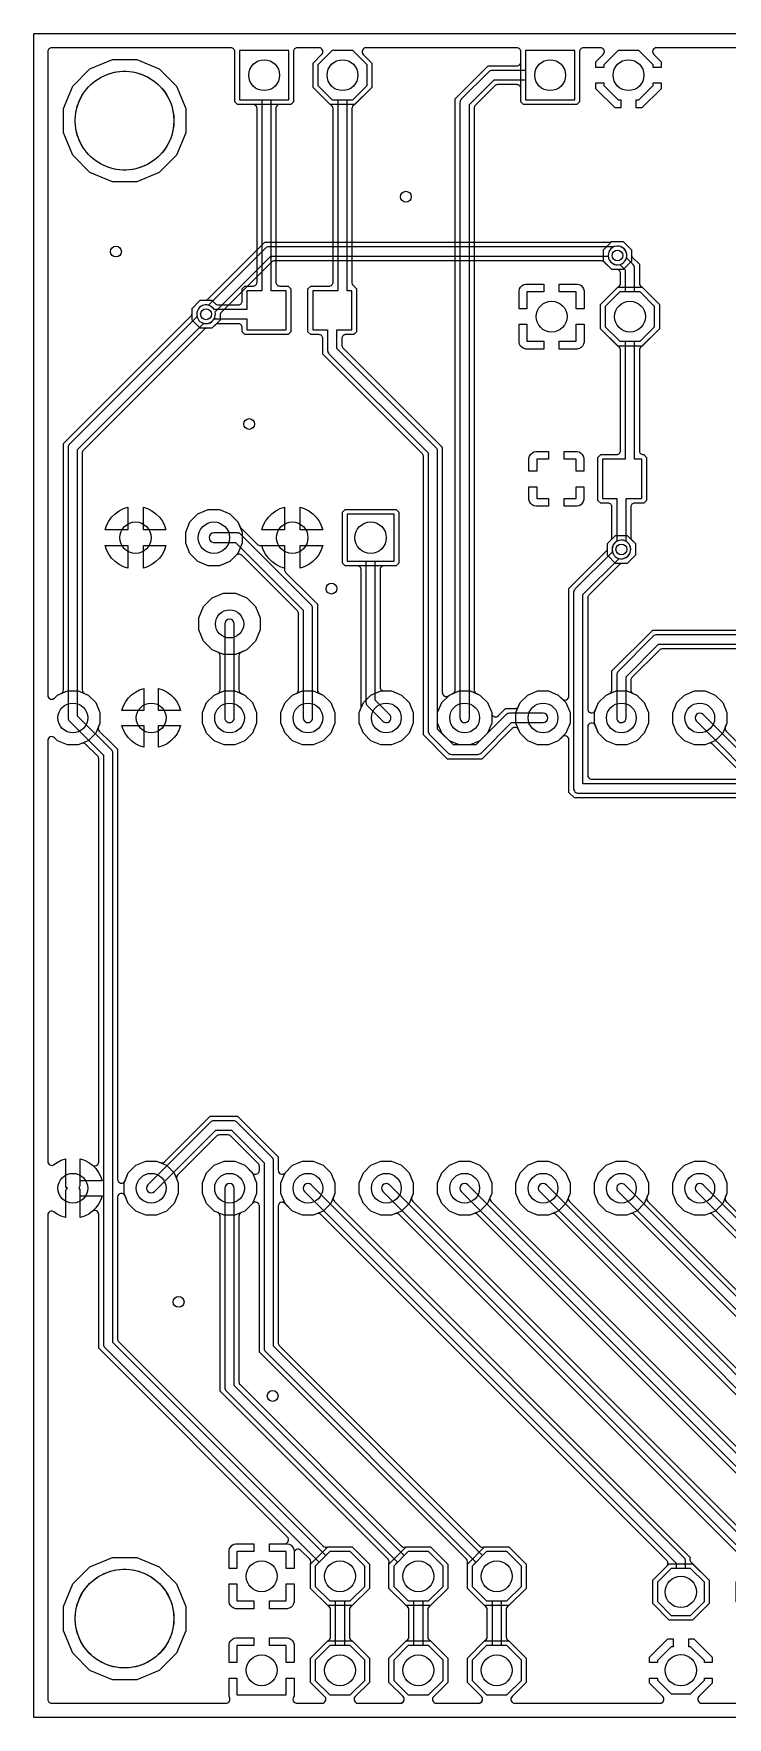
# Model space of a CAD drawing. Header units: millimetres. Extents: x 0.3 to 100, y 0 to 54.6.
# Drawn here: x 0.3 to 22.7, y 0 to 54.6 of the extents above; entities that cross this region are included whole.
import ezdxf

# ---------------------------------------------------------------- set-up
doc = ezdxf.new("R2010")
doc.units = ezdxf.units.MM

msp = doc.modelspace()

# ---------------------------------------------------------------- linework, layer by layer
at = {"layer": '16_copper'}
for points in [[(25.187, 54.102), (20.443, 54.102, 0.668179), (20.354, 53.885), (20.589, 53.65), (20.589, 53.463), (20.335, 53.463), (20.335, 53.544), (19.866, 54.013), (19.204, 54.013), (18.735, 53.544), (18.735, 53.463), (18.481, 53.463), (18.481, 53.65), (18.716, 53.885, 0.668179), (18.627, 54.102), (18.074, 54.102, 0.414214), (17.947, 53.975), (17.947, 52.35), (17.858, 52.261), (16.132, 52.261), (16.043, 52.35), (16.043, 53.975, 0.414214), (15.916, 54.102), (11.029, 54.102, 0.668179), (10.939, 53.885), (11.216, 53.607), (11.216, 52.819), (10.658, 52.261), (9.87, 52.261), (9.312, 52.819), (9.312, 53.607), (9.589, 53.885, 0.668179), (9.499, 54.102), (8.803, 54.102, 0.414214), (8.676, 53.975), (8.676, 52.35), (8.587, 52.261), (6.861, 52.261), (6.772, 52.35), (6.772, 53.975, 0.414214), (6.645, 54.102), (0.838, 54.102, 0.414214), (0.711, 53.975), (0.711, 33.118, 0.668185), (0.928, 33.028), (1.028, 33.128), (1.35, 33.261), (1.698, 33.261), (2.02, 33.128), (2.267, 32.881), (2.4, 32.559), (2.4, 32.211), (2.267, 31.889), (2.02, 31.642), (1.698, 31.509), (1.35, 31.509), (1.028, 31.642), (0.928, 31.742, 0.668185), (0.711, 31.652), (0.711, 18.012, 0.612806), (0.913, 17.91), (1.011, 17.981), (1.149, 18.051), (1.283, 18.095), (1.283, 17.259, 0.261636), (1.331, 17.131), (1.322, 17.121, 0.203284), (1.283, 17.031), (1.283, 16.195), (1.149, 16.239), (1.011, 16.309), (0.913, 16.38, 0.612806), (0.711, 16.278), (0.711, 0.584, 0.414214), (0.838, 0.457), (6.486, 0.457, 0.493158), (6.609, 0.617), (6.589, 0.691), (6.589, 1.274), (6.843, 1.274), (6.843, 0.724), (8.443, 0.724), (8.443, 1.274), (8.697, 1.274), (8.697, 0.691, 0.674046), (8.8, 0.457), (9.596, 0.457, 0.668179), (9.686, 0.674), (9.231, 1.13), (9.231, 1.918), (9.789, 2.476), (10.577, 2.476), (11.135, 1.918), (11.135, 1.13), (10.68, 0.674, 0.668179), (10.77, 0.457), (12.136, 0.457, 0.668179), (12.226, 0.674), (11.771, 1.13), (11.771, 1.918), (12.329, 2.476), (13.117, 2.476), (13.675, 1.918), (13.675, 1.13), (13.22, 0.674, 0.668179), (13.31, 0.457), (14.676, 0.457, 0.668179), (14.766, 0.674), (14.311, 1.13), (14.311, 1.918), (14.869, 2.476), (15.657, 2.476), (16.215, 1.918), (16.215, 1.13), (15.76, 0.674, 0.668179), (15.85, 0.457), (20.555, 0.457, 0.668179), (20.645, 0.674), (20.216, 1.103), (20.216, 1.27), (20.47, 1.27), (20.47, 1.208), (20.916, 0.762), (21.548, 0.762), (21.994, 1.208), (21.994, 1.27), (22.248, 1.27), (22.248, 1.103), (21.819, 0.674, 0.668179), (21.909, 0.457), (23.095, 0.457, 0.668179)], [(33.069, 29.794), (17.781, 29.794), (17.602, 29.973), (17.602, 31.677, 0.668179), (17.385, 31.767), (17.26, 31.642), (16.938, 31.509), (16.59, 31.509), (16.268, 31.642), (16.021, 31.889), (15.888, 32.211), (15.888, 32.559), (16.021, 32.881), (16.268, 33.128), (16.59, 33.261), (16.938, 33.261), (17.26, 33.128), (17.385, 33.003, 0.668179), (17.602, 33.093), (17.602, 36.575), (17.818, 36.791), (17.818, 36.791), (18.812, 37.785, 0.198912), (18.85, 37.875), (18.85, 38.034), (19.116, 38.3), (19.492, 38.3), (19.758, 38.034), (19.758, 37.658), (19.492, 37.392), (19.333, 37.392, 0.198912), (19.243, 37.354), (18.249, 36.36, 0.198912), (18.212, 36.27), (18.212, 32.677, 0.820683), (18.456, 32.628), (18.561, 32.881), (18.808, 33.128), (18.921, 33.175, 0.30335), (18.999, 33.292), (18.999, 33.908), (20.321, 35.23), (30.047, 35.23, 0.198912)], [(32.88, 30.251), (18.059, 30.251), (18.059, 36.386), (19.227, 37.553, 0.93453), (19.42, 38.126), (19.375, 38.141, 0.567196), (19.011, 37.769), (17.799, 36.557, 0.198912), (17.755, 36.449), (17.755, 30.099, 0.414214), (17.907, 29.947), (32.943, 29.947)], [(30.163, 35.077), (20.447, 35.077, 0.198912), (20.339, 35.033), (19.196, 33.89, 0.198912), (19.152, 33.782), (19.152, 32.385), (19.155, 32.354), (19.164, 32.325), (19.179, 32.298), (19.199, 32.275), (19.223, 32.256), (19.251, 32.242), (19.281, 32.234), (19.312, 32.233), (19.342, 32.237, 0.342029), (19.456, 32.385), (19.456, 33.719), (20.51, 34.773), (30.226, 34.773, 0.198912)], [(30.352, 34.62), (20.626, 34.62, 0.198912), (20.536, 34.583), (19.646, 33.693, 0.198912), (19.609, 33.603), (19.609, 33.292, 0.30335), (19.687, 33.175), (19.8, 33.128), (20.047, 32.881), (20.18, 32.559), (20.18, 32.211), (20.047, 31.889), (19.8, 31.642), (19.478, 31.509), (19.13, 31.509), (18.808, 31.642), (18.561, 31.889), (18.456, 32.142, 0.820683), (18.212, 32.093), (18.212, 30.531, 0.414214), (18.339, 30.404), (32.764, 30.404, 0.198912)]]:
    msp.add_lwpolyline(points, format="xyb", dxfattribs=at)
for points in [[(2.806, 49.759), (2.078, 50.061), (1.521, 50.618), (1.219, 51.346), (1.219, 52.134), (1.521, 52.862), (2.078, 53.419), (2.806, 53.721), (3.594, 53.721), (4.322, 53.419), (4.879, 52.862), (5.181, 52.134), (5.181, 51.346), (4.879, 50.618), (4.322, 50.061), (3.594, 49.759)], [(8.524, 54.013), (6.924, 54.013), (6.924, 52.413), (8.524, 52.413)], [(11.064, 52.882), (11.064, 53.544), (10.595, 54.013), (9.933, 54.013), (9.464, 53.544), (9.464, 52.882), (9.933, 52.413), (10.595, 52.413)], [(17.795, 54.013), (16.195, 54.013), (16.195, 52.413), (17.795, 52.413)], [(19.098, 52.159), (18.481, 52.776), (18.481, 52.963), (18.735, 52.963), (18.735, 52.882), (19.204, 52.413), (19.285, 52.413), (19.285, 52.159)], [(19.785, 52.159), (19.785, 52.413), (19.866, 52.413), (20.335, 52.882), (20.335, 52.963), (20.589, 52.963), (20.589, 52.776), (19.972, 52.159)], [(15.988, 45.641), (15.988, 46.224), (16.005, 46.289), (16.038, 46.347), (16.086, 46.394), (16.144, 46.427), (16.208, 46.445), (16.792, 46.445), (16.792, 46.191), (16.242, 46.191), (16.242, 45.641)], [(17.842, 45.641), (17.842, 46.191), (17.292, 46.191), (17.292, 46.445), (17.875, 46.445), (17.94, 46.427), (17.998, 46.394), (18.045, 46.347), (18.078, 46.289), (18.096, 46.224), (18.096, 45.641)], [(19.187, 44.438), (18.629, 44.996), (18.629, 45.785), (19.187, 46.343), (19.976, 46.343), (20.534, 45.785), (20.534, 44.996), (19.976, 44.438)], [(20.382, 45.059), (20.382, 45.722), (19.913, 46.191), (19.25, 46.191), (18.782, 45.722), (18.782, 45.059), (19.25, 44.591), (19.913, 44.591)], [(16.208, 44.337), (16.144, 44.354), (16.086, 44.387), (16.038, 44.435), (16.005, 44.493), (15.988, 44.557), (15.988, 45.141), (16.242, 45.141), (16.242, 44.591), (16.792, 44.591), (16.792, 44.337)], [(17.292, 44.337), (17.292, 44.591), (17.842, 44.591), (17.842, 45.141), (18.096, 45.141), (18.096, 44.557), (18.078, 44.493), (18.045, 44.435), (17.998, 44.387), (17.94, 44.354), (17.875, 44.337)], [(2.57, 38.481), (2.614, 38.617), (2.687, 38.759), (2.781, 38.889), (2.894, 39.002), (3.024, 39.096), (3.166, 39.169), (3.302, 39.213), (3.302, 38.481)], [(3.81, 38.481), (3.81, 39.213), (3.946, 39.169), (4.088, 39.096), (4.218, 39.002), (4.331, 38.889), (4.425, 38.759), (4.498, 38.617), (4.542, 38.481)], [(5.914, 37.313), (5.578, 37.452), (5.321, 37.709), (5.182, 38.045), (5.182, 38.409), (5.321, 38.745), (5.578, 39.002), (5.914, 39.141), (6.278, 39.141), (6.614, 39.002), (6.871, 38.745), (7.01, 38.409), (7.01, 38.045), (6.871, 37.709), (6.614, 37.452), (6.278, 37.313)], [(7.65, 38.481), (7.694, 38.617), (7.767, 38.759), (7.861, 38.889), (7.974, 39.002), (8.104, 39.096), (8.246, 39.169), (8.382, 39.213), (8.382, 38.481)], [(8.89, 38.481), (8.89, 39.213), (9.026, 39.169), (9.168, 39.096), (9.298, 39.002), (9.411, 38.889), (9.505, 38.759), (9.578, 38.617), (9.622, 38.481)], [(10.351, 37.313), (10.262, 37.402), (10.262, 39.052), (10.351, 39.141), (12.001, 39.141), (12.09, 39.052), (12.09, 37.402), (12.001, 37.313)], [(11.938, 38.989), (10.414, 38.989), (10.414, 37.465), (11.938, 37.465)], [(3.556, 38.227), (3.556, 38.227), (3.556, 38.227), (3.556, 38.227)], [(8.636, 38.227), (8.636, 38.227), (8.636, 38.227), (8.636, 38.227)], [(3.166, 37.285), (3.024, 37.358), (2.894, 37.452), (2.781, 37.565), (2.687, 37.695), (2.614, 37.837), (2.57, 37.973), (3.302, 37.973), (3.302, 37.241)], [(3.81, 37.973), (4.542, 37.973), (4.498, 37.837), (4.425, 37.695), (4.331, 37.565), (4.218, 37.452), (4.088, 37.358), (3.946, 37.285), (3.81, 37.241)], [(8.246, 37.285), (8.104, 37.358), (7.974, 37.452), (7.861, 37.565), (7.767, 37.695), (7.694, 37.837), (7.65, 37.973), (8.382, 37.973), (8.382, 37.241)], [(8.89, 37.973), (9.622, 37.973), (9.578, 37.837), (9.505, 37.695), (9.411, 37.565), (9.298, 37.452), (9.168, 37.358), (9.026, 37.285), (8.89, 37.241)], [(6.407, 34.442), (6.043, 34.593), (5.764, 34.872), (5.613, 35.236), (5.613, 35.63), (5.764, 35.994), (6.043, 36.273), (6.407, 36.424), (6.801, 36.424), (7.165, 36.273), (7.444, 35.994), (7.595, 35.63), (7.595, 35.236), (7.444, 34.872), (7.165, 34.593), (6.801, 34.442)], [(3.114, 32.626), (3.158, 32.76), (3.228, 32.898), (3.318, 33.022), (3.427, 33.131), (3.551, 33.221), (3.689, 33.291), (3.823, 33.335), (3.823, 32.626)], [(4.305, 32.626), (4.305, 33.335), (4.439, 33.291), (4.577, 33.221), (4.701, 33.131), (4.81, 33.022), (4.9, 32.898), (4.97, 32.76), (5.014, 32.626)], [(6.43, 31.509), (6.108, 31.642), (5.861, 31.889), (5.728, 32.211), (5.728, 32.559), (5.861, 32.881), (6.108, 33.128), (6.43, 33.261), (6.778, 33.261), (7.1, 33.128), (7.347, 32.881), (7.48, 32.559), (7.48, 32.211), (7.347, 31.889), (7.1, 31.642), (6.778, 31.509)], [(8.97, 31.509), (8.648, 31.642), (8.401, 31.889), (8.268, 32.211), (8.268, 32.559), (8.401, 32.881), (8.648, 33.128), (8.97, 33.261), (9.318, 33.261), (9.64, 33.128), (9.887, 32.881), (10.02, 32.559), (10.02, 32.211), (9.887, 31.889), (9.64, 31.642), (9.318, 31.509)], [(11.51, 31.509), (11.188, 31.642), (10.941, 31.889), (10.808, 32.211), (10.808, 32.559), (10.941, 32.881), (11.188, 33.128), (11.51, 33.261), (11.858, 33.261), (12.18, 33.128), (12.427, 32.881), (12.56, 32.559), (12.56, 32.211), (12.427, 31.889), (12.18, 31.642), (11.858, 31.509)], [(14.05, 31.509), (13.728, 31.642), (13.481, 31.889), (13.348, 32.211), (13.348, 32.559), (13.481, 32.881), (13.728, 33.128), (14.05, 33.261), (14.398, 33.261), (14.72, 33.128), (14.967, 32.881), (15.1, 32.559), (15.1, 32.211), (14.967, 31.889), (14.72, 31.642), (14.398, 31.509)], [(21.67, 31.509), (21.348, 31.642), (21.101, 31.889), (20.968, 32.211), (20.968, 32.559), (21.101, 32.881), (21.348, 33.128), (21.67, 33.261), (22.018, 33.261), (22.34, 33.128), (22.587, 32.881), (22.72, 32.559), (22.72, 32.211), (22.587, 31.889), (22.34, 31.642), (22.018, 31.509)], [(3.689, 31.479), (3.551, 31.549), (3.427, 31.639), (3.318, 31.748), (3.228, 31.872), (3.158, 32.01), (3.114, 32.144), (3.823, 32.144), (3.823, 31.435)], [(4.305, 32.144), (5.014, 32.144), (4.97, 32.01), (4.9, 31.872), (4.81, 31.748), (4.701, 31.639), (4.577, 31.549), (4.439, 31.479), (4.305, 31.435)], [(1.765, 17.386), (1.765, 18.095), (1.899, 18.051), (2.037, 17.981), (2.161, 17.891), (2.27, 17.782), (2.36, 17.658), (2.43, 17.52), (2.474, 17.386)], [(3.89, 16.269), (3.568, 16.402), (3.321, 16.649), (3.188, 16.971), (3.188, 17.319), (3.321, 17.641), (3.568, 17.888), (3.89, 18.021), (4.238, 18.021), (4.56, 17.888), (4.807, 17.641), (4.94, 17.319), (4.94, 16.971), (4.807, 16.649), (4.56, 16.402), (4.238, 16.269)], [(6.43, 16.269), (6.108, 16.402), (5.861, 16.649), (5.728, 16.971), (5.728, 17.319), (5.861, 17.641), (6.108, 17.888), (6.43, 18.021), (6.778, 18.021), (7.1, 17.888), (7.347, 17.641), (7.48, 17.319), (7.48, 16.971), (7.347, 16.649), (7.1, 16.402), (6.778, 16.269)], [(8.97, 16.269), (8.648, 16.402), (8.401, 16.649), (8.268, 16.971), (8.268, 17.319), (8.401, 17.641), (8.648, 17.888), (8.97, 18.021), (9.318, 18.021), (9.64, 17.888), (9.887, 17.641), (10.02, 17.319), (10.02, 16.971), (9.887, 16.649), (9.64, 16.402), (9.318, 16.269)], [(11.51, 16.269), (11.188, 16.402), (10.941, 16.649), (10.808, 16.971), (10.808, 17.319), (10.941, 17.641), (11.188, 17.888), (11.51, 18.021), (11.858, 18.021), (12.18, 17.888), (12.427, 17.641), (12.56, 17.319), (12.56, 16.971), (12.427, 16.649), (12.18, 16.402), (11.858, 16.269)], [(14.05, 16.269), (13.728, 16.402), (13.481, 16.649), (13.348, 16.971), (13.348, 17.319), (13.481, 17.641), (13.728, 17.888), (14.05, 18.021), (14.398, 18.021), (14.72, 17.888), (14.967, 17.641), (15.1, 17.319), (15.1, 16.971), (14.967, 16.649), (14.72, 16.402), (14.398, 16.269)], [(16.59, 16.269), (16.268, 16.402), (16.021, 16.649), (15.888, 16.971), (15.888, 17.319), (16.021, 17.641), (16.268, 17.888), (16.59, 18.021), (16.938, 18.021), (17.26, 17.888), (17.507, 17.641), (17.64, 17.319), (17.64, 16.971), (17.507, 16.649), (17.26, 16.402), (16.938, 16.269)], [(19.13, 16.269), (18.808, 16.402), (18.561, 16.649), (18.428, 16.971), (18.428, 17.319), (18.561, 17.641), (18.808, 17.888), (19.13, 18.021), (19.478, 18.021), (19.8, 17.888), (20.047, 17.641), (20.18, 17.319), (20.18, 16.971), (20.047, 16.649), (19.8, 16.402), (19.478, 16.269)], [(21.67, 16.269), (21.348, 16.402), (21.101, 16.649), (20.968, 16.971), (20.968, 17.319), (21.101, 17.641), (21.348, 17.888), (21.67, 18.021), (22.018, 18.021), (22.34, 17.888), (22.587, 17.641), (22.72, 17.319), (22.72, 16.971), (22.587, 16.649), (22.34, 16.402), (22.018, 16.269)], [(1.765, 16.904), (2.474, 16.904), (2.43, 16.77), (2.36, 16.632), (2.27, 16.508), (2.161, 16.399), (2.037, 16.309), (1.899, 16.239), (1.765, 16.195)], [(6.589, 4.822), (6.589, 5.405), (6.606, 5.47), (6.64, 5.528), (6.687, 5.575), (6.745, 5.609), (6.81, 5.626), (7.393, 5.626), (7.393, 5.372), (6.843, 5.372), (6.843, 4.822)], [(8.443, 4.822), (8.443, 5.372), (7.893, 5.372), (7.893, 5.626), (8.476, 5.626), (8.541, 5.609), (8.599, 5.575), (8.646, 5.528), (8.68, 5.47), (8.697, 5.405), (8.697, 4.822)], [(9.789, 3.62), (9.231, 4.178), (9.231, 4.966), (9.789, 5.524), (10.577, 5.524), (11.135, 4.966), (11.135, 4.178), (10.577, 3.62)], [(12.329, 3.62), (11.771, 4.178), (11.771, 4.966), (12.329, 5.524), (13.117, 5.524), (13.675, 4.966), (13.675, 4.178), (13.117, 3.62)], [(14.869, 3.62), (14.311, 4.178), (14.311, 4.966), (14.869, 5.524), (15.657, 5.524), (16.215, 4.966), (16.215, 4.178), (15.657, 3.62)], [(2.806, 1.219), (2.078, 1.521), (1.521, 2.078), (1.219, 2.806), (1.219, 3.594), (1.521, 4.322), (2.078, 4.879), (2.806, 5.181), (3.594, 5.181), (4.322, 4.879), (4.879, 4.322), (5.181, 3.594), (5.181, 2.806), (4.879, 2.078), (4.322, 1.521), (3.594, 1.219)], [(10.983, 4.241), (10.983, 4.903), (10.514, 5.372), (9.852, 5.372), (9.383, 4.903), (9.383, 4.241), (9.852, 3.772), (10.514, 3.772)], [(13.523, 4.241), (13.523, 4.903), (13.054, 5.372), (12.392, 5.372), (11.923, 4.903), (11.923, 4.241), (12.392, 3.772), (13.054, 3.772)], [(16.063, 4.241), (16.063, 4.903), (15.594, 5.372), (14.932, 5.372), (14.463, 4.903), (14.463, 4.241), (14.932, 3.772), (15.594, 3.772)], [(20.853, 3.15), (20.318, 3.685), (20.318, 4.443), (20.853, 4.978), (21.611, 4.978), (22.146, 4.443), (22.146, 3.685), (21.611, 3.15)], [(21.994, 3.748), (21.994, 4.38), (21.548, 4.826), (20.916, 4.826), (20.47, 4.38), (20.47, 3.748), (20.916, 3.302), (21.548, 3.302)], [(6.81, 3.518), (6.745, 3.535), (6.687, 3.569), (6.64, 3.616), (6.606, 3.674), (6.589, 3.739), (6.589, 4.322), (6.843, 4.322), (6.843, 3.772), (7.393, 3.772), (7.393, 3.518)], [(7.893, 3.518), (7.893, 3.772), (8.443, 3.772), (8.443, 4.322), (8.697, 4.322), (8.697, 3.739), (8.68, 3.674), (8.646, 3.616), (8.599, 3.569), (8.541, 3.535), (8.476, 3.518)], [(6.589, 1.774), (6.589, 2.357), (6.606, 2.422), (6.64, 2.48), (6.687, 2.527), (6.745, 2.561), (6.81, 2.578), (7.393, 2.578), (7.393, 2.324), (6.843, 2.324), (6.843, 1.774)], [(8.443, 1.774), (8.443, 2.324), (7.893, 2.324), (7.893, 2.578), (8.476, 2.578), (8.541, 2.561), (8.599, 2.527), (8.646, 2.48), (8.68, 2.422), (8.697, 2.357), (8.697, 1.774)], [(10.983, 1.193), (10.983, 1.855), (10.514, 2.324), (9.852, 2.324), (9.383, 1.855), (9.383, 1.193), (9.852, 0.724), (10.514, 0.724)], [(13.523, 1.193), (13.523, 1.855), (13.054, 2.324), (12.392, 2.324), (11.923, 1.855), (11.923, 1.193), (12.392, 0.724), (13.054, 0.724)], [(16.063, 1.193), (16.063, 1.855), (15.594, 2.324), (14.932, 2.324), (14.463, 1.855), (14.463, 1.193), (14.932, 0.724), (15.594, 0.724)], [(20.216, 1.778), (20.216, 1.945), (20.811, 2.54), (20.978, 2.54), (20.978, 2.286), (20.916, 2.286), (20.47, 1.84), (20.47, 1.778)], [(21.994, 1.778), (21.994, 1.84), (21.548, 2.286), (21.486, 2.286), (21.486, 2.54), (21.653, 2.54), (22.248, 1.945), (22.248, 1.778)]]:
    msp.add_lwpolyline(points, close=True, dxfattribs=at)
for points in [[(5.654, 45.012), (5.388, 45.278), (5.388, 45.654), (5.654, 45.92), (5.813, 45.92, 0.198912), (5.903, 45.958), (7.748, 47.803), (18.914, 47.803, 0.12948), (18.985, 47.825), (19.365, 47.825), (19.631, 47.559), (19.631, 47.183), (19.365, 46.917), (18.989, 46.917), (18.749, 47.156, 0.198912), (18.66, 47.193), (8.053, 47.193, 0.198912), (7.963, 47.156), (6.334, 45.527, 0.198912), (6.296, 45.437), (6.296, 45.278), (6.03, 45.012)], [(5.913, 45.171, 0.420601), (6.135, 45.543), (7.937, 47.346), (18.875, 47.346, 0.997285), (19.479, 47.395), (19.472, 47.442, 0.36892), (19.153, 47.673), (19.106, 47.666, 0.081188), (19.05, 47.65), (7.874, 47.65, 0.198912), (7.766, 47.606), (5.919, 45.759), (5.913, 45.761), (5.866, 45.768), (5.818, 45.768), (5.771, 45.761), (5.726, 45.746), (5.684, 45.724), (5.645, 45.696), (5.612, 45.663), (5.584, 45.624), (5.562, 45.582), (5.547, 45.537), (5.54, 45.49), (5.54, 45.442), (5.547, 45.395), (5.562, 45.35), (5.584, 45.308), (5.612, 45.269), (5.645, 45.236), (5.684, 45.208), (5.726, 45.186), (5.771, 45.171), (5.818, 45.164), (5.866, 45.164)]]:
    msp.add_lwpolyline(points, format="xyb", close=True, dxfattribs=at)
at = {"layer": '1_copper'}
for points in [[(0.843, 32.992, 0.190066), (0.928, 33.028), (1.028, 33.128), (1.141, 33.175, 0.30335), (1.219, 33.292), (1.219, 41.274), (5.35, 45.405, 0.198912), (5.388, 45.495), (5.388, 45.654), (5.654, 45.92), (6.03, 45.92), (6.143, 45.808, 0.198912), (6.232, 45.771), (6.886, 45.771, 0.414214), (7.013, 45.898), (7.013, 46.291), (7.102, 46.38), (7.368, 46.38, 0.414214), (7.495, 46.507), (7.495, 52.134, 0.414214), (7.368, 52.261), (6.861, 52.261), (6.772, 52.35), (6.772, 53.975, 0.414214), (6.645, 54.102), (0.838, 54.102, 0.414214), (0.711, 53.975), (0.711, 33.118), (0.712, 33.112), (0.712, 33.105), (0.713, 33.098), (0.714, 33.09), (0.716, 33.084), (0.718, 33.078), (0.721, 33.071), (0.724, 33.064), (0.727, 33.058), (0.73, 33.052), (0.734, 33.046), (0.738, 33.04), (0.743, 33.035), (0.747, 33.03), (0.753, 33.025), (0.758, 33.02), (0.764, 33.016), (0.769, 33.012), (0.775, 33.008), (0.782, 33.004), (0.788, 33.002), (0.794, 32.999), (0.801, 32.997), (0.808, 32.995), (0.815, 32.994), (0.821, 32.992), (0.828, 32.992), (0.836, 32.991)], [(13.631, 33.081, 0.042705), (13.653, 33.083), (13.659, 33.085, 0.142504), (13.728, 33.128), (13.841, 33.175, 0.30335), (13.919, 33.292), (13.919, 52.45), (14.987, 53.518), (15.916, 53.518, 0.414214), (16.043, 53.645), (16.043, 53.975, 0.414214), (15.916, 54.102), (11.029, 54.102, 0.668179), (10.939, 53.885), (11.216, 53.607), (11.216, 52.819), (10.649, 52.251, 0.307047), (10.569, 52.134), (10.569, 46.496, 0.198912), (10.606, 46.406), (10.721, 46.291), (10.721, 44.895), (10.632, 44.806), (10.366, 44.806, 0.414214), (10.239, 44.679), (10.239, 44.474, 0.198912), (10.276, 44.384), (13.5, 41.16), (13.5, 33.207), (13.501, 33.2), (13.501, 33.194), (13.502, 33.187), (13.503, 33.179), (13.505, 33.173), (13.507, 33.166), (13.51, 33.16), (13.512, 33.152), (13.516, 33.147), (13.519, 33.141), (13.523, 33.135), (13.527, 33.129), (13.532, 33.124), (13.536, 33.119), (13.542, 33.114), (13.547, 33.108), (13.552, 33.105), (13.557, 33.101), (13.564, 33.097), (13.571, 33.093), (13.577, 33.091), (13.583, 33.088), (13.59, 33.086), (13.597, 33.084), (13.603, 33.083), (13.61, 33.081), (13.617, 33.081), (13.625, 33.08)], [(10.983, 1.193), (10.983, 1.855), (10.514, 2.324), (10.335, 2.324), (10.335, 3.772), (10.514, 3.772), (10.983, 4.241), (10.983, 4.903), (10.514, 5.372), (9.852, 5.372), (9.725, 5.245), (2.819, 12.151), (2.819, 31.242, 0.198912), (2.775, 31.35), (1.676, 32.448), (1.676, 41.085), (5.765, 45.173, 0.336991), (6.103, 45.314), (7.165, 45.314), (7.165, 44.958), (8.435, 44.958), (8.435, 46.228), (7.953, 46.228), (7.953, 52.413), (8.524, 52.413), (8.524, 54.013), (6.924, 54.013), (6.924, 52.413), (7.648, 52.413), (7.648, 46.228), (7.165, 46.228), (7.165, 45.618), (6.103, 45.618, 0.873074), (5.549, 45.389), (1.416, 41.256, 0.198912), (1.372, 41.148), (1.372, 32.385, 0.198912), (1.416, 32.277), (2.515, 31.179), (2.515, 12.088, 0.198912), (2.559, 11.98), (9.51, 5.03), (9.383, 4.903), (9.383, 4.241), (9.852, 3.772), (10.031, 3.772), (10.031, 2.324), (9.852, 2.324), (9.383, 1.855), (9.383, 1.193), (9.852, 0.724), (10.514, 0.724)], [(14.656, 31.204, 0.189183), (14.758, 31.249), (15.742, 32.233), (16.764, 32.233, 1), (16.764, 32.537), (15.679, 32.537, 0.198912), (15.571, 32.493), (14.587, 31.509), (13.861, 31.509), (13.348, 32.022), (13.348, 41.034, 0.198912), (13.303, 41.141), (10.086, 44.358), (10.086, 44.958), (10.569, 44.958), (10.569, 46.228), (10.416, 46.228), (10.416, 52.413), (10.595, 52.413), (11.064, 52.882), (11.064, 53.544), (10.595, 54.013), (9.933, 54.013), (9.464, 53.544), (9.464, 52.882), (9.933, 52.413), (10.112, 52.413), (10.112, 46.228), (9.299, 46.228), (9.299, 44.958), (9.781, 44.958), (9.781, 44.295, 0.198912), (9.826, 44.187), (13.043, 40.971), (13.043, 31.959, 0.198912), (13.088, 31.851), (13.69, 31.249, 0.198912), (13.798, 31.204), (14.65, 31.204)], [(14.262, 32.237, 0.342029), (14.376, 32.385), (14.376, 52.261), (15.176, 53.061), (16.195, 53.061), (16.195, 52.413), (17.795, 52.413), (17.795, 54.013), (16.195, 54.013), (16.195, 53.365), (15.113, 53.365, 0.198912), (15.005, 53.321), (14.116, 52.432, 0.198912), (14.072, 52.324), (14.072, 32.385), (14.075, 32.354), (14.084, 32.325), (14.099, 32.298), (14.119, 32.275), (14.143, 32.256), (14.171, 32.242), (14.201, 32.234), (14.232, 32.233)], [(19.116, 37.392), (18.85, 37.658), (18.85, 38.034), (18.962, 38.147, 0.198912), (18.999, 38.236), (18.999, 39.218, 0.414214), (18.872, 39.345), (18.634, 39.345), (18.544, 39.434), (18.544, 40.83), (18.634, 40.919), (19.15, 40.919, 0.414214), (19.277, 41.046), (19.277, 44.311, 0.277035), (19.197, 44.428), (18.629, 44.996), (18.629, 45.785), (19.197, 46.353, 0.307047), (19.277, 46.47), (19.277, 46.787, 0.419083), (19.148, 46.917), (18.989, 46.917), (18.723, 47.183), (18.723, 47.559), (18.989, 47.825), (19.365, 47.825), (19.631, 47.559), (19.631, 47.4, 0.197024), (19.669, 47.31), (19.886, 47.093), (19.886, 46.47, 0.277035), (19.966, 46.353), (20.534, 45.785), (20.534, 44.996), (19.967, 44.429, 0.307047), (19.886, 44.311), (19.886, 41.046, 0.3458), (19.983, 40.923), (20.011, 40.919, 0.029627), (20.03, 40.919), (20.119, 40.83), (20.119, 39.434), (20.03, 39.345), (19.736, 39.345, 0.414214), (19.609, 39.218), (19.609, 38.236, 0.198912), (19.646, 38.147), (19.758, 38.034), (19.758, 37.658), (19.492, 37.392)], [(19.375, 37.551, 0.676076), (19.456, 38.107), (19.456, 39.497), (19.967, 39.497), (19.967, 40.767), (19.734, 40.767), (19.734, 44.591), (19.913, 44.591), (20.382, 45.059), (20.382, 45.722), (19.913, 46.191), (19.734, 46.191), (19.734, 46.966, 0.198912), (19.689, 47.074), (19.47, 47.294, 0.93453), (18.897, 47.487), (18.882, 47.442, 0.567196), (19.254, 47.078), (19.429, 46.903), (19.429, 46.191), (19.25, 46.191), (18.782, 45.722), (18.782, 45.059), (19.25, 44.591), (19.429, 44.591), (19.429, 40.767), (18.697, 40.767), (18.697, 39.497), (19.152, 39.497), (19.152, 38.107), (19.146, 38.104), (19.107, 38.076), (19.074, 38.043), (19.046, 38.004), (19.024, 37.962), (19.009, 37.917), (19.002, 37.87), (19.002, 37.822), (19.009, 37.775), (19.024, 37.73), (19.046, 37.688), (19.074, 37.649), (19.107, 37.616), (19.146, 37.588), (19.188, 37.566), (19.233, 37.551), (19.28, 37.544), (19.328, 37.544)], [(8.97, 31.509), (8.648, 31.642), (8.401, 31.889), (8.268, 32.211), (8.268, 32.559), (8.401, 32.881), (8.648, 33.128), (8.761, 33.175, 0.30335), (8.839, 33.292), (8.839, 35.762, 0.198912), (8.802, 35.852), (6.998, 37.656, 0.414214), (6.818, 37.656), (6.614, 37.452), (6.278, 37.313), (5.914, 37.313), (5.578, 37.452), (5.321, 37.709), (5.182, 38.045), (5.182, 38.409), (5.321, 38.745), (5.578, 39.002), (5.914, 39.141), (6.278, 39.141), (6.614, 39.002), (6.871, 38.745), (6.932, 38.597, 0.098494), (6.96, 38.556), (7.2, 38.316), (7.506, 38.01, 0.198912), (7.596, 37.973), (8.382, 37.973), (8.382, 37.187, 0.198912), (8.419, 37.097), (9.233, 36.283), (9.233, 36.283), (9.449, 36.067), (9.449, 33.292, 0.30335), (9.527, 33.175), (9.64, 33.128), (9.887, 32.881), (10.02, 32.559), (10.02, 32.211), (9.887, 31.889), (9.64, 31.642), (9.318, 31.509)], [(11.51, 31.509), (11.188, 31.642), (10.941, 31.889), (10.808, 32.211), (10.808, 32.559), (10.862, 32.689, 0.098491), (10.871, 32.738), (10.871, 37.186, 0.414214), (10.744, 37.313), (10.351, 37.313), (10.262, 37.402), (10.262, 39.052), (10.351, 39.141), (12.001, 39.141), (12.09, 39.052), (12.09, 37.402), (12.001, 37.313), (11.608, 37.313, 0.414214), (11.481, 37.186), (11.481, 33.388, 0.414214), (11.608, 33.261), (11.858, 33.261), (12.18, 33.128), (12.427, 32.881), (12.56, 32.559), (12.56, 32.211), (12.427, 31.889), (12.18, 31.642), (11.858, 31.509)], [(11.718, 32.237, 0.588813), (11.792, 32.493), (11.328, 32.956), (11.328, 37.465), (11.938, 37.465), (11.938, 38.989), (10.414, 38.989), (10.414, 37.465), (11.024, 37.465), (11.024, 32.893, 0.198912), (11.068, 32.785), (11.576, 32.277), (11.6, 32.258), (11.627, 32.243), (11.657, 32.235), (11.688, 32.233)], [(9.182, 32.237, 0.342029), (9.296, 32.385), (9.296, 35.941, 0.198912), (9.252, 36.049), (6.966, 38.335, 0.198912), (6.858, 38.379), (6.096, 38.379, 0.949951), (6.08, 38.075), (6.096, 38.075), (6.795, 38.075), (8.992, 35.878), (8.992, 32.385), (8.995, 32.354), (9.004, 32.325), (9.019, 32.298), (9.039, 32.275), (9.063, 32.256), (9.091, 32.242), (9.121, 32.234), (9.152, 32.233)], [(6.43, 31.509), (6.108, 31.642), (5.861, 31.889), (5.728, 32.211), (5.728, 32.559), (5.861, 32.881), (6.108, 33.128), (6.221, 33.175, 0.30335), (6.299, 33.292), (6.299, 34.402, 0.30335), (6.221, 34.52), (6.043, 34.593), (5.764, 34.872), (5.613, 35.236), (5.613, 35.63), (5.764, 35.994), (6.043, 36.273), (6.407, 36.424), (6.801, 36.424), (7.165, 36.273), (7.444, 35.994), (7.595, 35.63), (7.595, 35.236), (7.444, 34.872), (7.165, 34.593), (6.987, 34.52, 0.30335), (6.909, 34.402), (6.909, 33.292, 0.30335), (6.987, 33.175), (7.1, 33.128), (7.347, 32.881), (7.48, 32.559), (7.48, 32.211), (7.347, 31.889), (7.1, 31.642), (6.778, 31.509)], [(6.642, 32.237, 0.342029), (6.756, 32.385), (6.756, 35.433, 1), (6.452, 35.433), (6.452, 32.385), (6.455, 32.354), (6.464, 32.325), (6.479, 32.298), (6.499, 32.275), (6.523, 32.256), (6.551, 32.242), (6.581, 32.234), (6.612, 32.233)], [(6.487, 0.457, 0.48961), (6.609, 0.617), (6.589, 0.691), (6.589, 1.274), (6.843, 1.274), (6.843, 0.724), (8.443, 0.724), (8.443, 1.274), (8.697, 1.274), (8.697, 0.691, 0.674046), (8.8, 0.457), (9.596, 0.457, 0.668179), (9.686, 0.674), (9.231, 1.13), (9.231, 1.918), (9.798, 2.486, 0.27796), (9.878, 2.603), (9.878, 3.493, 0.277035), (9.798, 3.61), (9.231, 4.178), (9.231, 4.98, 0.307057), (9.204, 5.12), (8.914, 5.41, 0.668179), (8.697, 5.32), (8.697, 4.822), (8.443, 4.822), (8.443, 5.372), (7.893, 5.372), (7.893, 5.626), (8.391, 5.626, 0.668179), (8.481, 5.843), (2.362, 11.962), (2.362, 16.296, 0.612806), (2.161, 16.399), (2.037, 16.309), (1.899, 16.239), (1.765, 16.195), (1.765, 17.031, 0.261636), (1.717, 17.159), (1.726, 17.169, 0.203284), (1.765, 17.259), (1.765, 18.095), (1.899, 18.051), (2.037, 17.981), (2.161, 17.891, 0.612806), (2.362, 17.994), (2.362, 31.063, 0.198912), (2.325, 31.153), (1.95, 31.528, 0.303353), (1.811, 31.556), (1.698, 31.509), (1.35, 31.509), (1.028, 31.642), (0.928, 31.742, 0.668185), (0.711, 31.652), (0.711, 18.012, 0.612806), (0.913, 17.91), (1.011, 17.981), (1.149, 18.051), (1.283, 18.095), (1.283, 17.259, 0.225672), (1.33, 17.161), (1.341, 17.154, -0.015883), (1.355, 17.145), (1.344, 17.139, 0.261919), (1.283, 17.031), (1.283, 16.195), (1.149, 16.239), (1.011, 16.309), (0.913, 16.38, 0.612806), (0.711, 16.278), (0.711, 0.584, 0.414214), (0.838, 0.457), (6.486, 0.457)], [(6.09, 19.329, 0.189183), (5.988, 19.285), (3.956, 17.253, 1), (4.172, 17.037), (6.159, 19.025), (6.668, 19.025), (7.722, 17.971), (7.722, 11.961, 0.198912), (7.766, 11.853), (14.59, 5.03), (14.463, 4.903), (14.463, 4.241), (14.932, 3.772), (15.111, 3.772), (15.111, 2.324), (14.932, 2.324), (14.463, 1.855), (14.463, 1.193), (14.932, 0.724), (15.594, 0.724), (16.063, 1.193), (16.063, 1.855), (15.594, 2.324), (15.415, 2.324), (15.415, 3.772), (15.594, 3.772), (16.063, 4.241), (16.063, 4.903), (15.594, 5.372), (14.932, 5.372), (14.805, 5.245), (8.026, 12.024), (8.026, 18.034, 0.198912), (7.982, 18.142), (6.839, 19.285, 0.198912), (6.731, 19.329), (6.096, 19.329)], [(12.143, 0.458, 0.649818), (12.226, 0.674), (11.771, 1.13), (11.771, 1.918), (12.338, 2.486, 0.307047), (12.418, 2.603), (12.418, 3.493, 0.277035), (12.338, 3.61), (11.771, 4.178), (11.771, 4.98, 0.307057), (11.744, 5.12), (6.299, 10.565), (6.299, 16.238, 0.30335), (6.221, 16.355), (6.108, 16.402), (5.861, 16.649), (5.728, 16.971), (5.728, 17.319), (5.861, 17.641), (6.108, 17.888), (6.43, 18.021), (6.778, 18.021), (7.1, 17.888), (7.352, 17.636, 0.668179), (7.569, 17.726), (7.569, 17.855, 0.198912), (7.532, 17.945), (6.642, 18.835, 0.198912), (6.552, 18.872), (6.275, 18.872, 0.198912), (6.185, 18.835), (4.921, 17.571, 0.303353), (4.893, 17.432), (4.94, 17.319), (4.94, 16.971), (4.807, 16.649), (4.56, 16.402), (4.238, 16.269), (3.89, 16.269), (3.568, 16.402), (3.321, 16.649), (3.216, 16.902, 0.820683), (2.972, 16.853), (2.972, 12.267, 0.198912), (3.009, 12.177), (9.635, 5.551, 0.277046), (9.775, 5.524), (10.577, 5.524), (11.135, 4.966), (11.135, 4.178), (10.568, 3.61, 0.307047), (10.488, 3.493), (10.488, 2.603, 0.277035), (10.568, 2.486), (11.135, 1.918), (11.135, 1.13), (10.68, 0.674, 0.668179), (10.77, 0.457), (12.136, 0.457)], [(13.523, 1.193), (13.523, 1.855), (13.054, 2.324), (12.875, 2.324), (12.875, 3.772), (13.054, 3.772), (13.523, 4.241), (13.523, 4.903), (13.054, 5.372), (12.392, 5.372), (12.265, 5.245), (6.756, 10.754), (6.756, 17.145, 1), (6.452, 17.145), (6.452, 10.691, 0.198912), (6.496, 10.583), (12.05, 5.03), (11.923, 4.903), (11.923, 4.241), (12.392, 3.772), (12.571, 3.772), (12.571, 2.324), (12.392, 2.324), (11.923, 1.855), (11.923, 1.193), (12.392, 0.724), (13.054, 0.724)], [(21.994, 3.748), (21.994, 4.38), (21.548, 4.826), (21.384, 4.826), (21.384, 5.057, 0.198912), (21.34, 5.165), (9.252, 17.253, 1), (9.036, 17.037), (21.08, 4.994), (21.08, 4.826), (20.916, 4.826), (20.47, 4.38), (20.47, 3.748), (20.916, 3.302), (21.548, 3.302)], [(24.534, 3.748), (24.534, 4.38), (24.088, 4.826), (23.924, 4.826), (23.924, 5.057, 0.198912), (23.88, 5.165), (11.792, 17.253, 1), (11.576, 17.037), (23.62, 4.994), (23.62, 4.826), (23.456, 4.826), (23.01, 4.38), (23.01, 3.748), (23.456, 3.302), (24.088, 3.302)], [(27.074, 3.748), (27.074, 4.38), (26.628, 4.826), (26.464, 4.826), (26.464, 5.057, 0.198912), (26.42, 5.165), (14.332, 17.253, 1), (14.116, 17.037), (26.16, 4.994), (26.16, 4.826), (25.996, 4.826), (25.55, 4.38), (25.55, 3.748), (25.996, 3.302), (26.628, 3.302)], [(29.614, 3.748), (29.614, 4.38), (29.168, 4.826), (29.004, 4.826), (29.004, 5.057, 0.198912), (28.96, 5.165), (16.872, 17.253, 1), (16.656, 17.037), (28.7, 4.994), (28.7, 4.826), (28.536, 4.826), (28.09, 4.38), (28.09, 3.748), (28.536, 3.302), (29.168, 3.302)], [(32.154, 3.748), (32.154, 4.38), (31.708, 4.826), (31.544, 4.826), (31.544, 5.057, 0.198912), (31.5, 5.165), (19.412, 17.253, 1), (19.196, 17.037), (31.24, 4.994), (31.24, 4.826), (31.076, 4.826), (30.63, 4.38), (30.63, 3.748), (31.076, 3.302), (31.708, 3.302)], [(34.694, 3.748), (34.694, 4.38), (34.248, 4.826), (34.084, 4.826), (34.084, 5.057, 0.198912), (34.04, 5.165), (21.952, 17.253, 1), (21.736, 17.037), (33.78, 4.994), (33.78, 4.826), (33.616, 4.826), (33.17, 4.38), (33.17, 3.748), (33.616, 3.302), (34.248, 3.302)], [(14.683, 0.458, 0.649818), (14.766, 0.674), (14.311, 1.13), (14.311, 1.918), (14.878, 2.486, 0.307047), (14.958, 2.603), (14.958, 3.493, 0.277035), (14.878, 3.61), (14.311, 4.178), (14.311, 4.98, 0.307057), (14.284, 5.12), (7.785, 11.619), (7.785, 11.619), (7.569, 11.835), (7.569, 16.564, 0.668179), (7.352, 16.654), (7.1, 16.402), (6.987, 16.355, 0.30335), (6.909, 16.238), (6.909, 10.87, 0.198912), (6.946, 10.78), (12.175, 5.551, 0.277048), (12.315, 5.524), (13.117, 5.524), (13.675, 4.966), (13.675, 4.178), (13.108, 3.61, 0.307047), (13.028, 3.493), (13.028, 2.603, 0.277035), (13.108, 2.486), (13.675, 1.918), (13.675, 1.13), (13.22, 0.674, 0.668179), (13.31, 0.457), (14.676, 0.457)]]:
    msp.add_lwpolyline(points, format="xyb", close=True, dxfattribs=at)
for points in [[(25.187, 54.102), (20.443, 54.102, 0.668179), (20.354, 53.885), (20.589, 53.65), (20.589, 53.463), (20.335, 53.463), (20.335, 53.544), (19.866, 54.013), (19.204, 54.013), (18.735, 53.544), (18.735, 53.463), (18.481, 53.463), (18.481, 53.65), (18.716, 53.885, 0.668179), (18.627, 54.102), (18.074, 54.102, 0.414214), (17.947, 53.975), (17.947, 52.35), (17.858, 52.261), (16.132, 52.261), (16.043, 52.35), (16.043, 52.781, 0.414214), (15.916, 52.908), (15.292, 52.908, 0.198912), (15.202, 52.871), (14.566, 52.235, 0.198912), (14.529, 52.145), (14.529, 33.292, 0.30335), (14.607, 33.175), (14.72, 33.128), (14.967, 32.881), (15.1, 32.559, 0.083334), (15.106, 32.51), (15.107, 32.504, 0.225673), (15.183, 32.425), (15.19, 32.423, 0.3012), (15.337, 32.474), (15.553, 32.69), (15.857, 32.69, 0.30335), (15.974, 32.768), (16.021, 32.881), (16.268, 33.128), (16.59, 33.261), (16.938, 33.261), (17.26, 33.128), (17.507, 32.881), (17.64, 32.559), (17.64, 32.211), (17.507, 31.889), (17.26, 31.642), (16.938, 31.509), (16.59, 31.509), (16.268, 31.642), (16.021, 31.889), (15.974, 32.001, 0.534515), (15.767, 32.042), (14.776, 31.052), (13.672, 31.052), (13.456, 31.267), (13.106, 31.617), (13.106, 31.617), (12.891, 31.833), (12.891, 40.855, 0.198912), (12.853, 40.945), (9.629, 44.169), (9.629, 44.679, 0.414214), (9.502, 44.806), (9.236, 44.806), (9.146, 44.895), (9.146, 46.291), (9.236, 46.38), (9.832, 46.38, 0.414214), (9.959, 46.507), (9.959, 52.134, 0.277035), (9.879, 52.251), (9.312, 52.819), (9.312, 53.607), (9.589, 53.885, 0.668179), (9.499, 54.102), (8.803, 54.102, 0.414214), (8.676, 53.975), (8.676, 52.35), (8.587, 52.261), (8.232, 52.261, 0.414214), (8.105, 52.134), (8.105, 46.507, 0.414214), (8.232, 46.38), (8.498, 46.38), (8.588, 46.291), (8.588, 44.895), (8.498, 44.806), (7.102, 44.806), (7.013, 44.895), (7.013, 45.034, 0.414214), (6.886, 45.161), (6.232, 45.161, 0.198912), (6.143, 45.124), (6.03, 45.012), (5.871, 45.012, 0.198912), (5.781, 44.974), (1.866, 41.059, 0.198912), (1.829, 40.969), (1.829, 33.292, 0.30335), (1.907, 33.175), (2.02, 33.128), (2.267, 32.881), (2.4, 32.559), (2.4, 32.211), (2.353, 32.098, 0.303353), (2.381, 31.959), (2.756, 31.584), (2.972, 31.368), (2.972, 17.437, 0.820683), (3.216, 17.388), (3.321, 17.641), (3.568, 17.888), (3.89, 18.021), (4.238, 18.021), (4.351, 17.974, 0.303353), (4.49, 18.002), (5.97, 19.482), (6.857, 19.482), (8.179, 18.16), (8.179, 17.726, 0.668179), (8.396, 17.636), (8.648, 17.888), (8.97, 18.021), (9.318, 18.021), (9.64, 17.888), (9.887, 17.641), (10.02, 17.319), (10.02, 16.971), (9.973, 16.858, 0.303346), (10.001, 16.719), (21.537, 5.183, 0.347514), (21.574, 5.015), (22.146, 4.443), (22.146, 3.685), (21.611, 3.15), (20.853, 3.15), (20.318, 3.685), (20.318, 4.443), (20.777, 4.902, 0.414214), (20.777, 5.081), (9.57, 16.288, 0.303346), (9.431, 16.316), (9.318, 16.269), (8.97, 16.269), (8.648, 16.402), (8.396, 16.654, 0.668179), (8.179, 16.564), (8.179, 12.14, 0.198912), (8.216, 12.05), (14.715, 5.551, 0.277046), (14.855, 5.524), (15.657, 5.524), (16.215, 4.966), (16.215, 4.178), (15.648, 3.61, 0.307047), (15.568, 3.493), (15.568, 2.603, 0.277035), (15.648, 2.486), (16.215, 1.918), (16.215, 1.13), (15.76, 0.674, 0.668179), (15.85, 0.457), (20.555, 0.457, 0.668179), (20.645, 0.674), (20.216, 1.103), (20.216, 1.27), (20.47, 1.27), (20.47, 1.208), (20.916, 0.762), (21.548, 0.762), (21.994, 1.208), (21.994, 1.27), (22.248, 1.27), (22.248, 1.103), (21.819, 0.674, 0.668179), (21.909, 0.457), (23.095, 0.457, 0.668179)], [(23.788, 30.01), (22.27, 31.528, 0.303344), (22.131, 31.556), (22.018, 31.509), (21.67, 31.509), (21.348, 31.642), (21.101, 31.889), (20.968, 32.211), (20.968, 32.559), (21.101, 32.881), (21.348, 33.128), (21.67, 33.261), (22.018, 33.261), (22.34, 33.128), (22.587, 32.881), (22.72, 32.559), (22.72, 32.211), (22.673, 32.098, 0.303344), (22.701, 31.959), (24.219, 30.441, 0.198912)], [(24.193, 30.251), (21.952, 32.493, 1), (21.736, 32.277), (24.022, 29.991, 0.198912)], [(23.317, 5.081), (12.11, 16.288, 0.303346), (11.971, 16.316), (11.858, 16.269), (11.51, 16.269), (11.188, 16.402), (10.941, 16.649), (10.808, 16.971), (10.808, 17.319), (10.941, 17.641), (11.188, 17.888), (11.51, 18.021), (11.858, 18.021), (12.18, 17.888), (12.427, 17.641), (12.56, 17.319), (12.56, 16.971), (12.513, 16.858, 0.303346), (12.541, 16.719), (24.077, 5.183, 0.347519)], [(25.857, 5.081), (14.65, 16.288, 0.303346), (14.511, 16.316), (14.398, 16.269), (14.05, 16.269), (13.728, 16.402), (13.481, 16.649), (13.348, 16.971), (13.348, 17.319), (13.481, 17.641), (13.728, 17.888), (14.05, 18.021), (14.398, 18.021), (14.72, 17.888), (14.967, 17.641), (15.1, 17.319), (15.1, 16.971), (15.053, 16.858, 0.303346), (15.081, 16.719), (26.617, 5.183, 0.347519)], [(28.397, 5.081), (17.19, 16.288, 0.303346), (17.051, 16.316), (16.938, 16.269), (16.59, 16.269), (16.268, 16.402), (16.021, 16.649), (15.888, 16.971), (15.888, 17.319), (16.021, 17.641), (16.268, 17.888), (16.59, 18.021), (16.938, 18.021), (17.26, 17.888), (17.507, 17.641), (17.64, 17.319), (17.64, 16.971), (17.593, 16.858, 0.303346), (17.621, 16.719), (29.157, 5.183, 0.347519)], [(30.937, 5.081), (19.73, 16.288, 0.303346), (19.591, 16.316), (19.478, 16.269), (19.13, 16.269), (18.808, 16.402), (18.561, 16.649), (18.428, 16.971), (18.428, 17.319), (18.561, 17.641), (18.808, 17.888), (19.13, 18.021), (19.478, 18.021), (19.8, 17.888), (20.047, 17.641), (20.18, 17.319), (20.18, 16.971), (20.133, 16.858, 0.303346), (20.161, 16.719), (31.697, 5.183, 0.347519)], [(33.477, 5.081), (22.27, 16.288, 0.303346), (22.131, 16.316), (22.018, 16.269), (21.67, 16.269), (21.348, 16.402), (21.101, 16.649), (20.968, 16.971), (20.968, 17.319), (21.101, 17.641), (21.348, 17.888), (21.67, 18.021), (22.018, 18.021), (22.34, 17.888), (22.587, 17.641), (22.72, 17.319), (22.72, 16.971), (22.673, 16.858, 0.303346), (22.701, 16.719), (34.237, 5.183, 0.347519)]]:
    msp.add_lwpolyline(points, format="xyb", dxfattribs=at)
for points in [[(2.806, 49.759), (2.078, 50.061), (1.521, 50.618), (1.219, 51.346), (1.219, 52.134), (1.521, 52.862), (2.078, 53.419), (2.806, 53.721), (3.594, 53.721), (4.322, 53.419), (4.879, 52.862), (5.181, 52.134), (5.181, 51.346), (4.879, 50.618), (4.322, 50.061), (3.594, 49.759)], [(19.098, 52.159), (18.481, 52.776), (18.481, 52.963), (18.735, 52.963), (18.735, 52.882), (19.204, 52.413), (19.285, 52.413), (19.285, 52.159)], [(19.785, 52.159), (19.785, 52.413), (19.866, 52.413), (20.335, 52.882), (20.335, 52.963), (20.589, 52.963), (20.589, 52.776), (19.972, 52.159)], [(15.988, 45.641), (15.988, 46.224), (16.005, 46.289), (16.038, 46.347), (16.086, 46.394), (16.144, 46.427), (16.208, 46.445), (16.792, 46.445), (16.792, 46.191), (16.242, 46.191), (16.242, 45.641)], [(17.842, 45.641), (17.842, 46.191), (17.292, 46.191), (17.292, 46.445), (17.875, 46.445), (17.94, 46.427), (17.998, 46.394), (18.045, 46.347), (18.078, 46.289), (18.096, 46.224), (18.096, 45.641)], [(16.208, 44.337), (16.144, 44.354), (16.086, 44.387), (16.038, 44.435), (16.005, 44.493), (15.988, 44.557), (15.988, 45.141), (16.242, 45.141), (16.242, 44.591), (16.792, 44.591), (16.792, 44.337)], [(17.292, 44.337), (17.292, 44.591), (17.842, 44.591), (17.842, 45.141), (18.096, 45.141), (18.096, 44.557), (18.078, 44.493), (18.045, 44.435), (17.998, 44.387), (17.94, 44.354), (17.875, 44.337)], [(16.309, 40.386), (16.309, 40.8), (16.327, 40.865), (16.36, 40.923), (16.407, 40.97), (16.465, 41.004), (16.53, 41.021), (16.944, 41.021), (16.944, 40.767), (16.563, 40.767), (16.563, 40.386)], [(17.833, 40.386), (17.833, 40.767), (17.452, 40.767), (17.452, 41.021), (17.867, 41.021), (17.931, 41.004), (17.989, 40.97), (18.036, 40.923), (18.07, 40.865), (18.087, 40.8), (18.087, 40.386)], [(16.53, 39.243), (16.465, 39.26), (16.407, 39.294), (16.36, 39.341), (16.327, 39.399), (16.309, 39.464), (16.309, 39.878), (16.563, 39.878), (16.563, 39.497), (16.944, 39.497), (16.944, 39.243)], [(17.452, 39.243), (17.452, 39.497), (17.833, 39.497), (17.833, 39.878), (18.087, 39.878), (18.087, 39.464), (18.07, 39.399), (18.036, 39.341), (17.989, 39.294), (17.931, 39.26), (17.867, 39.243)], [(2.57, 38.481), (2.614, 38.617), (2.687, 38.759), (2.781, 38.889), (2.894, 39.002), (3.024, 39.096), (3.166, 39.169), (3.302, 39.213), (3.302, 38.481)], [(3.81, 38.481), (3.81, 39.213), (3.946, 39.169), (4.088, 39.096), (4.218, 39.002), (4.331, 38.889), (4.425, 38.759), (4.498, 38.617), (4.542, 38.481)], [(7.65, 38.481), (7.694, 38.617), (7.767, 38.759), (7.861, 38.889), (7.974, 39.002), (8.104, 39.096), (8.246, 39.169), (8.382, 39.213), (8.382, 38.481)], [(8.89, 38.481), (8.89, 39.213), (9.026, 39.169), (9.168, 39.096), (9.298, 39.002), (9.411, 38.889), (9.505, 38.759), (9.578, 38.617), (9.622, 38.481)], [(3.556, 38.227), (3.556, 38.227), (3.556, 38.227), (3.556, 38.227)], [(8.636, 38.227), (8.636, 38.227), (8.636, 38.227), (8.636, 38.227)], [(3.166, 37.285), (3.024, 37.358), (2.894, 37.452), (2.781, 37.565), (2.687, 37.695), (2.614, 37.837), (2.57, 37.973), (3.302, 37.973), (3.302, 37.241)], [(3.81, 37.973), (4.542, 37.973), (4.498, 37.837), (4.425, 37.695), (4.331, 37.565), (4.218, 37.452), (4.088, 37.358), (3.946, 37.285), (3.81, 37.241)], [(8.89, 37.973), (9.622, 37.973), (9.578, 37.837), (9.505, 37.695), (9.411, 37.565), (9.298, 37.452), (9.168, 37.358), (9.026, 37.285), (8.89, 37.241)], [(3.114, 32.626), (3.158, 32.76), (3.228, 32.898), (3.318, 33.022), (3.427, 33.131), (3.551, 33.221), (3.689, 33.291), (3.823, 33.335), (3.823, 32.626)], [(4.305, 32.626), (4.305, 33.335), (4.439, 33.291), (4.577, 33.221), (4.701, 33.131), (4.81, 33.022), (4.9, 32.898), (4.97, 32.76), (5.014, 32.626)], [(19.13, 31.509), (18.808, 31.642), (18.561, 31.889), (18.428, 32.211), (18.428, 32.559), (18.561, 32.881), (18.808, 33.128), (19.13, 33.261), (19.478, 33.261), (19.8, 33.128), (20.047, 32.881), (20.18, 32.559), (20.18, 32.211), (20.047, 31.889), (19.8, 31.642), (19.478, 31.509)], [(3.689, 31.479), (3.551, 31.549), (3.427, 31.639), (3.318, 31.748), (3.228, 31.872), (3.158, 32.01), (3.114, 32.144), (3.823, 32.144), (3.823, 31.435)], [(4.305, 32.144), (5.014, 32.144), (4.97, 32.01), (4.9, 31.872), (4.81, 31.748), (4.701, 31.639), (4.577, 31.549), (4.439, 31.479), (4.305, 31.435)], [(6.589, 4.822), (6.589, 5.405), (6.606, 5.47), (6.64, 5.528), (6.687, 5.575), (6.745, 5.609), (6.81, 5.626), (7.393, 5.626), (7.393, 5.372), (6.843, 5.372), (6.843, 4.822)], [(2.806, 1.219), (2.078, 1.521), (1.521, 2.078), (1.219, 2.806), (1.219, 3.594), (1.521, 4.322), (2.078, 4.879), (2.806, 5.181), (3.594, 5.181), (4.322, 4.879), (4.879, 4.322), (5.181, 3.594), (5.181, 2.806), (4.879, 2.078), (4.322, 1.521), (3.594, 1.219)], [(6.81, 3.518), (6.745, 3.535), (6.687, 3.569), (6.64, 3.616), (6.606, 3.674), (6.589, 3.739), (6.589, 4.322), (6.843, 4.322), (6.843, 3.772), (7.393, 3.772), (7.393, 3.518)], [(7.893, 3.518), (7.893, 3.772), (8.443, 3.772), (8.443, 4.322), (8.697, 4.322), (8.697, 3.739), (8.68, 3.674), (8.646, 3.616), (8.599, 3.569), (8.541, 3.535), (8.476, 3.518)], [(6.589, 1.774), (6.589, 2.357), (6.606, 2.422), (6.64, 2.48), (6.687, 2.527), (6.745, 2.561), (6.81, 2.578), (7.393, 2.578), (7.393, 2.324), (6.843, 2.324), (6.843, 1.774)], [(8.443, 1.774), (8.443, 2.324), (7.893, 2.324), (7.893, 2.578), (8.476, 2.578), (8.541, 2.561), (8.599, 2.527), (8.646, 2.48), (8.68, 2.422), (8.697, 2.357), (8.697, 1.774)], [(20.216, 1.778), (20.216, 1.945), (20.811, 2.54), (20.978, 2.54), (20.978, 2.286), (20.916, 2.286), (20.47, 1.84), (20.47, 1.778)], [(21.994, 1.778), (21.994, 1.84), (21.548, 2.286), (21.486, 2.286), (21.486, 2.54), (21.653, 2.54), (22.248, 1.945), (22.248, 1.778)]]:
    msp.add_lwpolyline(points, close=True, dxfattribs=at)
at = {"layer": 'drills_NPTH'}
for centre in [(3.2, 51.74), (3.2, 3.2)]:
    msp.add_circle(centre, 1.6, dxfattribs=at)
at = {"layer": 'drills_PTH'}
for centre, radius in [((7.724, 53.213), 0.5), ((10.264, 53.213), 0.5), ((16.995, 53.213), 0.5), ((19.535, 53.213), 0.5), ((17.042, 45.391), 0.5), ((19.582, 45.391), 0.5), ((3.556, 38.227), 0.508), ((6.096, 38.227), 0.508), ((8.636, 38.227), 0.508), ((11.176, 38.227), 0.508), ((6.604, 35.433), 0.457), ((1.524, 32.385), 0.483), ((4.064, 32.385), 0.483), ((6.604, 32.385), 0.483), ((9.144, 32.385), 0.483), ((11.684, 32.385), 0.483), ((14.224, 32.385), 0.483), ((16.764, 32.385), 0.483), ((19.304, 32.385), 0.483), ((21.844, 32.385), 0.483), ((1.524, 17.145), 0.483), ((4.064, 17.145), 0.483), ((6.604, 17.145), 0.483), ((9.144, 17.145), 0.483), ((11.684, 17.145), 0.483), ((14.224, 17.145), 0.483), ((16.764, 17.145), 0.483), ((19.304, 17.145), 0.483), ((21.844, 17.145), 0.483), ((7.643, 4.572), 0.5), ((10.183, 4.572), 0.5), ((12.723, 4.572), 0.5), ((15.263, 4.572), 0.5), ((21.232, 4.064), 0.508), ((7.643, 1.524), 0.5), ((10.183, 1.524), 0.5), ((12.723, 1.524), 0.5), ((15.263, 1.524), 0.5), ((21.232, 1.524), 0.508)]:
    msp.add_circle(centre, radius, dxfattribs=at)
at = {"layer": 'drills_via_1_16'}
for centre in [(12.319, 49.276), (2.921, 47.498), (19.177, 47.371), (5.842, 45.466), (7.239, 41.91), (19.304, 37.846), (9.906, 36.576), (4.953, 13.462), (8.001, 10.414)]:
    msp.add_circle(centre, 0.175, dxfattribs=at)
at = {"layer": 'holes'}
for points in [[(4.8, 51.688), (4.793, 51.583), (4.779, 51.479), (4.759, 51.376), (4.732, 51.275), (4.698, 51.176), (4.658, 51.079), (4.612, 50.985), (4.559, 50.895), (4.501, 50.808), (4.437, 50.724), (4.368, 50.646), (4.294, 50.572), (4.216, 50.503), (4.132, 50.439), (4.045, 50.381), (3.955, 50.328), (3.861, 50.282), (3.764, 50.242), (3.665, 50.208), (3.564, 50.181), (3.461, 50.161), (3.357, 50.147), (3.252, 50.14), (3.148, 50.14), (3.043, 50.147), (2.939, 50.161), (2.836, 50.181), (2.735, 50.208), (2.636, 50.242), (2.539, 50.282), (2.445, 50.328), (2.355, 50.381), (2.268, 50.439), (2.184, 50.503), (2.106, 50.572), (2.032, 50.646), (1.963, 50.724), (1.899, 50.808), (1.841, 50.895), (1.788, 50.985), (1.742, 51.079), (1.702, 51.176), (1.668, 51.275), (1.641, 51.376), (1.621, 51.479), (1.607, 51.583), (1.6, 51.688), (1.6, 51.792), (1.607, 51.897), (1.621, 52.001), (1.641, 52.104), (1.668, 52.205), (1.702, 52.304), (1.742, 52.401), (1.788, 52.495), (1.841, 52.585), (1.899, 52.672), (1.963, 52.756), (2.032, 52.834), (2.106, 52.908), (2.184, 52.977), (2.268, 53.041), (2.355, 53.099), (2.445, 53.152), (2.539, 53.198), (2.636, 53.238), (2.735, 53.272), (2.836, 53.299), (2.939, 53.319), (3.043, 53.333), (3.148, 53.34), (3.252, 53.34), (3.357, 53.333), (3.461, 53.319), (3.564, 53.299), (3.665, 53.272), (3.764, 53.238), (3.861, 53.198), (3.955, 53.152), (4.045, 53.099), (4.132, 53.041), (4.216, 52.977), (4.294, 52.908), (4.368, 52.834), (4.437, 52.756), (4.501, 52.672), (4.559, 52.585), (4.612, 52.495), (4.658, 52.401), (4.698, 52.304), (4.732, 52.205), (4.759, 52.104), (4.779, 52.001), (4.793, 51.897), (4.8, 51.792), (4.8, 51.688)], [(4.8, 3.148), (4.793, 3.043), (4.779, 2.939), (4.759, 2.836), (4.732, 2.735), (4.698, 2.636), (4.658, 2.539), (4.612, 2.445), (4.559, 2.355), (4.501, 2.268), (4.437, 2.184), (4.368, 2.106), (4.294, 2.032), (4.216, 1.963), (4.132, 1.899), (4.045, 1.841), (3.955, 1.788), (3.861, 1.742), (3.764, 1.702), (3.665, 1.668), (3.564, 1.641), (3.461, 1.621), (3.357, 1.607), (3.252, 1.6), (3.148, 1.6), (3.043, 1.607), (2.939, 1.621), (2.836, 1.641), (2.735, 1.668), (2.636, 1.702), (2.539, 1.742), (2.445, 1.788), (2.355, 1.841), (2.268, 1.899), (2.184, 1.963), (2.106, 2.032), (2.032, 2.106), (1.963, 2.184), (1.899, 2.268), (1.841, 2.355), (1.788, 2.445), (1.742, 2.539), (1.702, 2.636), (1.668, 2.735), (1.641, 2.836), (1.621, 2.939), (1.607, 3.043), (1.6, 3.148), (1.6, 3.252), (1.607, 3.357), (1.621, 3.461), (1.641, 3.564), (1.668, 3.665), (1.702, 3.764), (1.742, 3.861), (1.788, 3.955), (1.841, 4.045), (1.899, 4.132), (1.963, 4.216), (2.032, 4.294), (2.106, 4.368), (2.184, 4.437), (2.268, 4.501), (2.355, 4.559), (2.445, 4.612), (2.539, 4.658), (2.636, 4.698), (2.735, 4.732), (2.836, 4.759), (2.939, 4.779), (3.043, 4.793), (3.148, 4.8), (3.252, 4.8), (3.357, 4.793), (3.461, 4.779), (3.564, 4.759), (3.665, 4.732), (3.764, 4.698), (3.861, 4.658), (3.955, 4.612), (4.045, 4.559), (4.132, 4.501), (4.216, 4.437), (4.294, 4.368), (4.368, 4.294), (4.437, 4.216), (4.501, 4.132), (4.559, 4.045), (4.612, 3.955), (4.658, 3.861), (4.698, 3.764), (4.732, 3.665), (4.759, 3.564), (4.779, 3.461), (4.793, 3.357), (4.8, 3.252), (4.8, 3.148)]]:
    msp.add_lwpolyline(points, close=True, dxfattribs=at)
at = {"layer": 'outline'}
msp.add_lwpolyline([(0.254, 0), (100, 0), (100, 54.559), (0.254, 54.559), (0.254, 0)], close=True, dxfattribs=at)

doc.saveas('drawing.dxf')
